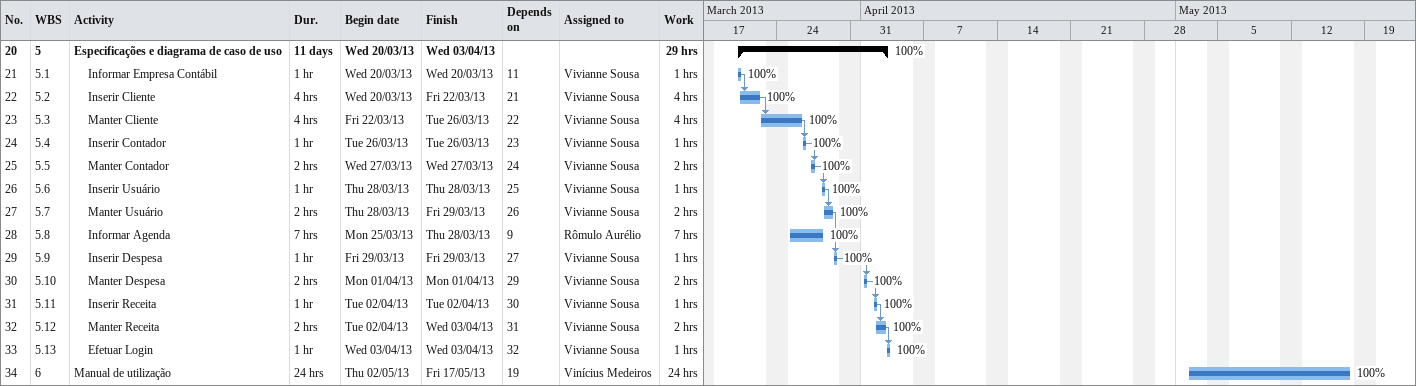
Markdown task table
| ID | WBS | Task | Duration | Start | Finish | Predecessors | Resources | % complete | Work (h) |
|---|---|---|---|---|---|---|---|---|---|
| 20 | 5 | **Especificações e diagrama de caso de uso** | 11d | 2013-03-20 | 2013-04-03 |  |  | 100 | 29 |
| 21 | 5.1 | Informar Empresa Contábil | 1h | 2013-03-20 | 2013-03-20 | 11 | Vivianne Sousa | 100 | 1 |
| 22 | 5.2 | Inserir Cliente | 4h | 2013-03-20 | 2013-03-22 | 21 | Vivianne Sousa | 100 | 4 |
| 23 | 5.3 | Manter Cliente | 4h | 2013-03-22 | 2013-03-26 | 22 | Vivianne Sousa | 100 | 4 |
| 24 | 5.4 | Inserir Contador | 1h | 2013-03-26 | 2013-03-26 | 23 | Vivianne Sousa | 100 | 1 |
| 25 | 5.5 | Manter Contador | 2h | 2013-03-27 | 2013-03-27 | 24 | Vivianne Sousa | 100 | 2 |
| 26 | 5.6 | Inserir Usuário | 1h | 2013-03-28 | 2013-03-28 | 25 | Vivianne Sousa | 100 | 1 |
| 27 | 5.7 | Manter Usuário | 2h | 2013-03-28 | 2013-03-29 | 26 | Vivianne Sousa | 100 | 2 |
| 28 | 5.8 | Informar Agenda | 7h | 2013-03-25 | 2013-03-28 | 9 | Rômulo Aurélio | 100 | 7 |
| 29 | 5.9 | Inserir Despesa | 1h | 2013-03-29 | 2013-03-29 | 27 | Vivianne Sousa | 100 | 1 |
| 30 | 5.10 | Manter Despesa | 2h | 2013-04-01 | 2013-04-01 | 29 | Vivianne Sousa | 100 | 2 |
| 31 | 5.11 | Inserir Receita | 1h | 2013-04-02 | 2013-04-02 | 30 | Vivianne Sousa | 100 | 1 |
| 32 | 5.12 | Manter Receita | 2h | 2013-04-02 | 2013-04-03 | 31 | Vivianne Sousa | 100 | 2 |
| 33 | 5.13 | Efetuar Login | 1h | 2013-04-03 | 2013-04-03 | 32 | Vivianne Sousa | 100 | 1 |
| 34 | 6 | Manual de utilização | 24h | 2013-05-02 | 2013-05-17 | 19 | Vinícius Medeiros | 100 | 24 |
